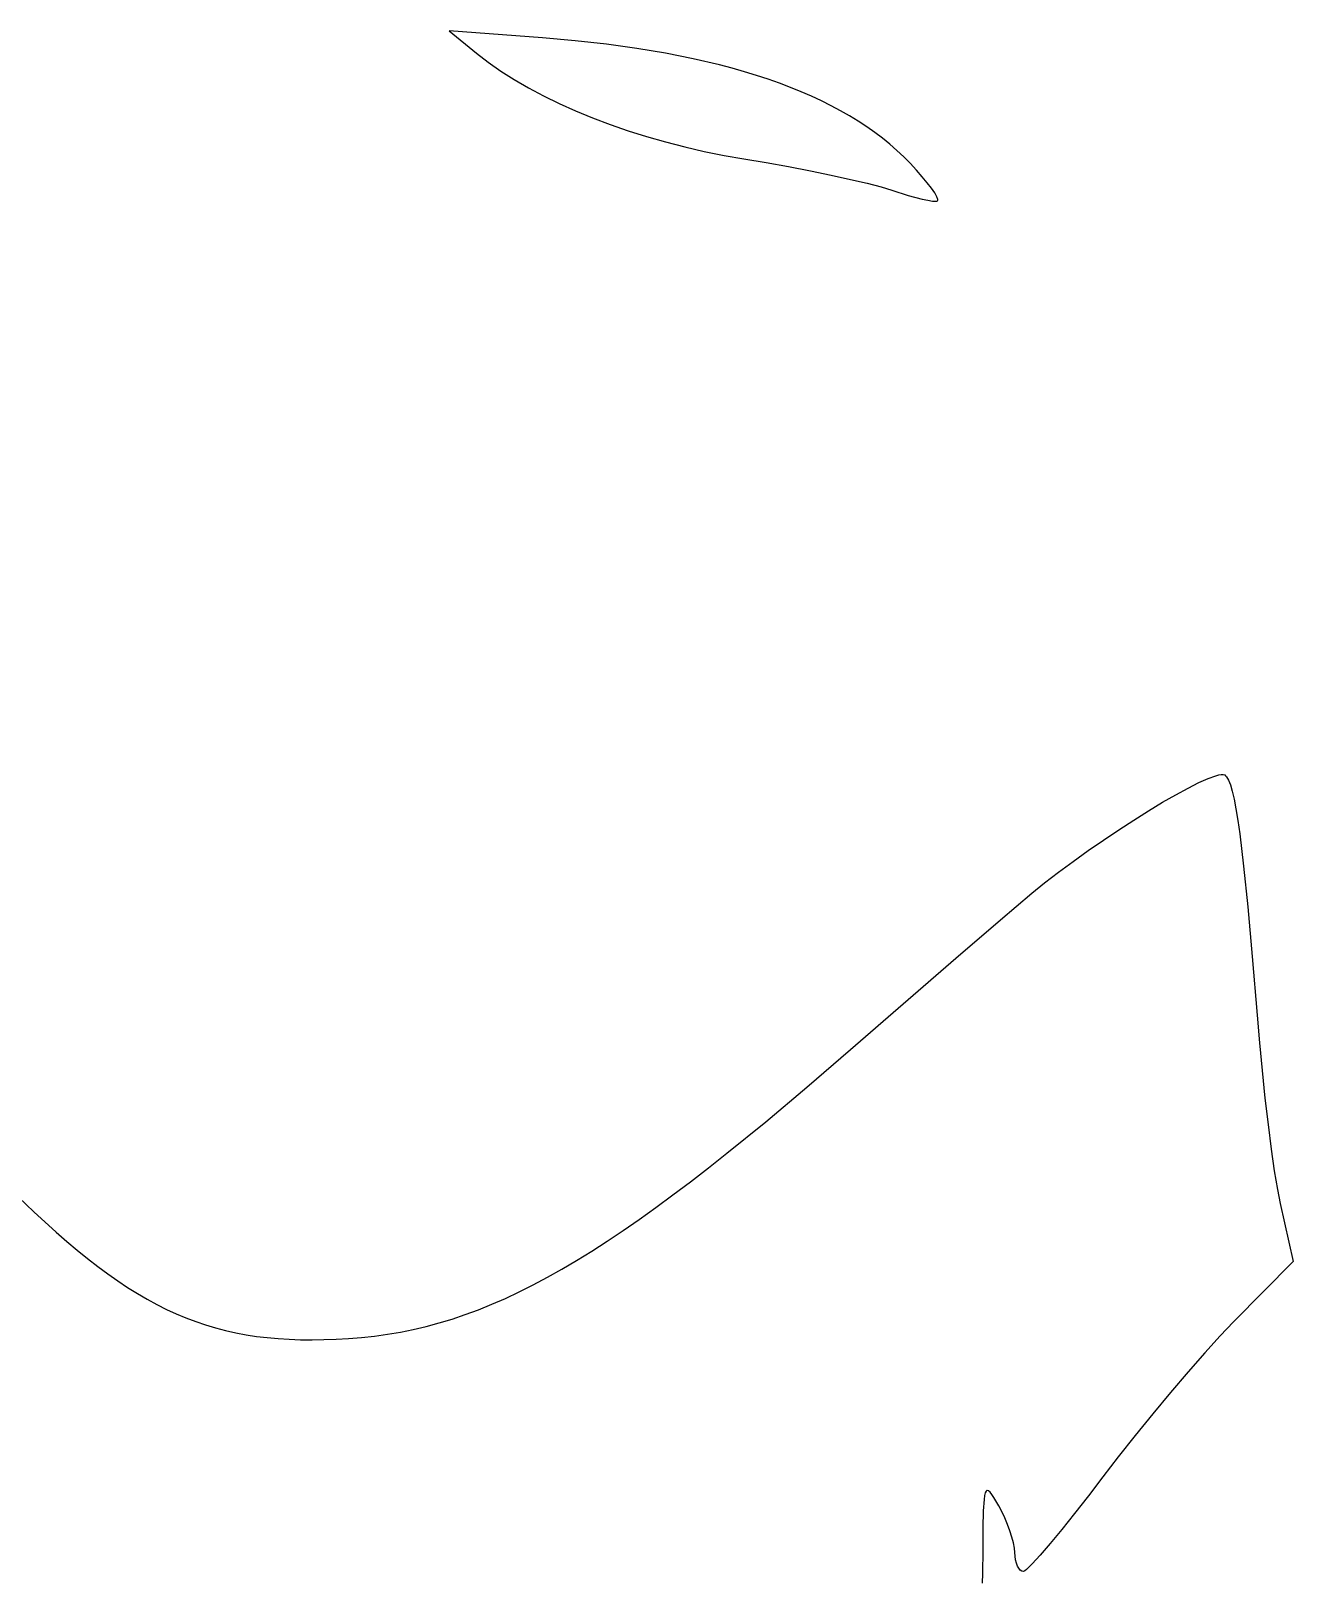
# Model space of a CAD drawing. Extents: x -29462 to 42578, y -23213 to 32194.
# Drawn here: x 24548 to 25328, y 29986 to 30942 of the extents above; entities that cross this region are included whole.
import ezdxf

# ---------------------------------------------------------------- set-up
doc = ezdxf.new("R2010")
doc.units = 0

msp = doc.modelspace()

# ---------------------------------------------------------------- linework, layer by layer
at = {"layer": 'Layer 1'}
for p, q in [((24806.487, 30942.3549), (24823.4826, 30928.5171)), ((24864.2497, 30938.04854), (24806.487, 30942.3549)), ((24884.473963, 30936.303504), (24864.2497, 30938.04854)), ((24903.901459, 30934.142767), (24884.473963, 30936.303504)), ((24823.4826, 30928.5171), (24830.657302, 30922.979458)), ((24922.530808, 30931.566847), (24903.901459, 30934.142767)), ((24940.360631, 30928.576262), (24922.530808, 30931.566847)), ((24957.389551, 30925.17153), (24940.360631, 30928.576262)), ((24830.657302, 30922.979458), (24838.410079, 30917.574482)), ((24838.410079, 30917.574482), (24846.707155, 30912.315485)), ((24973.616188, 30921.353171), (24957.389551, 30925.17153)), ((24981.42822, 30919.289042), (24973.616188, 30921.353171)), ((24989.039164, 30917.121701), (24981.42822, 30919.289042)), ((24996.448848, 30914.851212), (24989.039164, 30917.121701)), ((24846.707155, 30912.315485), (24855.514755, 30907.215781)), ((24855.514755, 30907.215781), (24864.799103, 30902.288683)), ((25003.6571, 30912.47764), (24996.448848, 30914.851212)), ((25010.663747, 30910.001049), (25003.6571, 30912.47764)), ((25017.468617, 30907.421505), (25010.663747, 30910.001049)), ((25024.071538, 30904.739072), (25017.468617, 30907.421505)), ((24864.799103, 30902.288683), (24874.526425, 30897.547502)), ((24874.526425, 30897.547502), (24884.662945, 30893.005554)), ((25030.472337, 30901.953815), (25024.071538, 30904.739072)), ((25036.670842, 30899.065799), (25030.472337, 30901.953815)), ((25042.66688, 30896.075089), (25036.670842, 30899.065799)), ((24884.662945, 30893.005554), (24895.174887, 30888.67615)), ((24895.174887, 30888.67615), (24906.028477, 30884.572604)), ((25048.46028, 30892.981748), (25042.66688, 30896.075089)), ((25054.050869, 30889.785843), (25048.46028, 30892.981748)), ((25059.438474, 30886.487438), (25054.050869, 30889.785843)), ((24906.028477, 30884.572604), (24917.189939, 30880.708229)), ((24917.189939, 30880.708229), (24928.625497, 30877.096338)), ((25064.622924, 30883.086597), (25059.438474, 30886.487438)), ((25069.604045, 30879.583386), (25064.622924, 30883.086597)), ((25074.381666, 30875.977869), (25069.604045, 30879.583386)), ((24928.625497, 30877.096338), (24940.301377, 30873.750244)), ((24940.301377, 30873.750244), (24952.183802, 30870.68326)), ((24952.183802, 30870.68326), (24964.238998, 30867.908699)), ((25078.955615, 30872.270111), (25074.381666, 30875.977869)), ((25083.325718, 30868.460177), (25078.955615, 30872.270111)), ((24964.238998, 30867.908699), (24976.433189, 30865.439875)), ((24976.433189, 30865.439875), (24988.7326, 30863.2901)), ((24988.7326, 30863.2901), (25002.494569, 30860.980216)), ((25002.494569, 30860.980216), (25016.336112, 30858.479962)), ((25087.491804, 30864.548132), (25083.325718, 30868.460177)), ((25091.4537, 30860.53404), (25087.491804, 30864.548132)), ((25095.389939, 30856.280962), (25091.4537, 30860.53404)), ((25016.336112, 30858.479962), (25029.882737, 30855.868972)), ((25029.882737, 30855.868972), (25042.75995, 30853.226882)), ((25042.75995, 30853.226882), (25054.593256, 30850.633326)), ((25054.593256, 30850.633326), (25065.008162, 30848.167937)), ((25098.9481, 30852.226976), (25095.389939, 30856.280962)), ((25102.058394, 30848.466912), (25098.9481, 30852.226976)), ((25065.008162, 30848.167937), (25073.630175, 30845.91035)), ((25073.630175, 30845.91035), (25080.0848, 30843.9402)), ((25080.0848, 30843.9402), (25090.194052, 30840.723031)), ((25090.194052, 30840.723031), (25098.914237, 30838.415371)), ((25104.651034, 30845.095602), (25102.058394, 30848.466912)), ((25106.656232, 30842.207879), (25104.651034, 30845.095602)), ((25108.004201, 30839.898573), (25106.656232, 30842.207879)), ((25108.625153, 30838.262516), (25108.004201, 30839.898573)), ((25098.914237, 30838.415371), (25102.461391, 30837.67026)), ((25102.461391, 30837.67026), (25105.31083, 30837.233711)), ((25105.31083, 30837.233711), (25107.345738, 30837.132784)), ((25107.345738, 30837.132784), (25108.021238, 30837.216635)), ((25108.021238, 30837.216635), (25108.4493, 30837.39454)), ((25108.4493, 30837.39454), (25108.641189, 30837.726591)), ((25108.641189, 30837.726591), (25108.625153, 30838.262516)), ((25263.267347, 30474.343903), (25269.968037, 30477.722474)), ((25269.968037, 30477.722474), (25275.722186, 30480.311505)), ((25275.722186, 30480.311505), (25280.391419, 30482.026128)), ((25280.391419, 30482.026128), (25282.27595, 30482.529015)), ((25282.27595, 30482.529015), (25283.83736, 30482.781475)), ((25283.83736, 30482.781475), (25285.058353, 30482.772899)), ((25285.058353, 30482.772899), (25285.921632, 30482.492679)), ((25285.921632, 30482.492679), (25286.517151, 30482.018014)), ((25286.517151, 30482.018014), (25287.107234, 30481.329784)), ((25287.107234, 30481.329784), (25288.27401, 30479.290512)), ((25288.27401, 30479.290512), (25289.4278, 30476.33063)), ((25247.57985, 30465.557607), (25255.758492, 30470.260658)), ((25255.758492, 30470.260658), (25263.267347, 30474.343903)), ((25289.4278, 30476.33063), (25290.574446, 30472.405909)), ((25290.574446, 30472.405909), (25291.71979, 30467.472116)), ((25291.71979, 30467.472116), (25292.869672, 30461.485022)), ((25229.766703, 30454.631555), (25238.869795, 30460.319617)), ((25238.869795, 30460.319617), (25247.57985, 30465.557607)), ((25292.869672, 30461.485022), (25294.029935, 30454.400396)), ((25210.934915, 30442.244687), (25220.408951, 30448.578289)), ((25220.408951, 30448.578289), (25229.766703, 30454.631555)), ((25294.029935, 30454.400396), (25295.20642, 30446.174005)), ((25201.482971, 30435.715615), (25210.934915, 30442.244687)), ((25295.20642, 30446.174005), (25297.631418, 30426.11901)), ((25183.198862, 30422.410532), (25192.191495, 30429.075941)), ((25192.191495, 30429.075941), (25201.482971, 30435.715615)), ((25174.643449, 30415.804256), (25183.198862, 30422.410532)), ((25297.631418, 30426.11901), (25300.191399, 30400.966189)), ((25166.663632, 30409.341979), (25174.643449, 30415.804256)), ((25147.302371, 30392.971582), (25166.663632, 30409.341979)), ((25300.191399, 30400.966189), (25302.933094, 30370.361694)), ((25119.705595, 30369.302429), (25147.302371, 30392.971582)), ((25054.525632, 30312.764679), (25119.705595, 30369.302429)), ((25302.933094, 30370.361694), (25305.903232, 30333.951679)), ((25305.903232, 30333.951679), (25307.340714, 30316.995842)), ((25307.340714, 30316.995842), (25308.994041, 30299.770871)), ((25027.581361, 30289.498688), (25054.525632, 30312.764679)), ((25308.994041, 30299.770871), (25310.805245, 30282.754239)), ((25002.207601, 30268.170572), (25027.581361, 30289.498688)), ((25310.805245, 30282.754239), (25312.716353, 30266.423417)), ((24978.283872, 30248.710836), (25002.207601, 30268.170572)), ((25312.716353, 30266.423417), (25314.669397, 30251.255877)), ((24966.82812, 30239.659893), (24978.283872, 30248.710836)), ((25314.669397, 30251.255877), (25316.606405, 30237.729093)), ((24955.689695, 30231.049985), (24966.82812, 30239.659893)), ((25316.606405, 30237.729093), (25318.469407, 30226.320536)), ((24944.853537, 30222.872425), (24955.689695, 30231.049985)), ((24535.637632, 30226.063179), (24549.893984, 30212.369147)), ((24934.304587, 30215.118525), (24944.853537, 30222.872425)), ((25318.469407, 30226.320536), (25320.200432, 30217.507679)), ((24549.893984, 30212.369147), (24563.531301, 30199.936363)), ((24924.027785, 30207.779599), (24934.304587, 30215.118525)), ((25320.200432, 30217.507679), (25328.181432, 30181.793579)), ((24563.531301, 30199.936363), (24570.148488, 30194.17945)), ((24904.230382, 30194.311922), (24914.00807, 30200.846961)), ((24914.00807, 30200.846961), (24924.027785, 30207.779599)), ((24570.148488, 30194.17945), (24576.647716, 30188.721663)), ((24894.679661, 30188.165796), (24904.230382, 30194.311922)), ((24576.647716, 30188.721663), (24583.041252, 30183.557606)), ((24583.041252, 30183.557606), (24589.341362, 30178.681884)), ((24876.198882, 30177.005538), (24885.340848, 30182.399897)), ((24885.340848, 30182.399897), (24894.679661, 30188.165796)), ((25328.181432, 30181.793579), (25291.376432, 30144.414379)), ((24589.341362, 30178.681884), (24595.560313, 30174.0891)), ((24595.560313, 30174.0891), (24601.710372, 30169.773861)), ((24858.445251, 30167.29669), (24867.238703, 30171.974031)), ((24867.238703, 30171.974031), (24876.198882, 30177.005538)), ((24601.710372, 30169.773861), (24607.803805, 30165.730769)), ((24607.803805, 30165.730769), (24613.852879, 30161.95443)), ((24613.852879, 30161.95443), (24619.869861, 30158.439448)), ((24841.298288, 30158.969758), (24849.803466, 30162.964828)), ((24849.803466, 30162.964828), (24858.445251, 30167.29669)), ((24619.869861, 30158.439448), (24625.867017, 30155.180428)), ((24625.867017, 30155.180428), (24631.856615, 30152.171974)), ((24631.856615, 30152.171974), (24637.85092, 30149.408692)), ((24816.451795, 30148.918431), (24824.637513, 30151.955246)), ((24824.637513, 30151.955246), (24832.914657, 30155.302793)), ((24832.914657, 30155.302793), (24841.298288, 30158.969758)), ((24637.85092, 30149.408692), (24643.862199, 30146.885184)), ((24643.862199, 30146.885184), (24649.902719, 30144.596056)), ((24649.902719, 30144.596056), (24655.984747, 30142.535912)), ((24655.984747, 30142.535912), (24662.120549, 30140.699358)), ((24792.292603, 30141.585506), (24800.2944, 30143.742248)), ((24800.2944, 30143.742248), (24808.342445, 30146.183661)), ((24808.342445, 30146.183661), (24816.451795, 30148.918431)), ((25291.376432, 30144.414379), (25283.077998, 30135.701701)), ((24662.120549, 30140.699358), (24668.322392, 30139.080996)), ((24668.322392, 30139.080996), (24674.602543, 30137.675433)), ((24674.602543, 30137.675433), (24680.973268, 30136.477272)), ((24680.973268, 30136.477272), (24687.446834, 30135.481118)), ((24687.446834, 30135.481118), (24694.035507, 30134.681576)), ((24694.035507, 30134.681576), (24700.751555, 30134.073249)), ((24700.751555, 30134.073249), (24707.607243, 30133.650743)), ((24707.607243, 30133.650743), (24714.614839, 30133.408662)), ((24714.614839, 30133.408662), (24721.786609, 30133.341611)), ((24721.786609, 30133.341611), (24729.134821, 30133.444193)), ((24729.134821, 30133.444193), (24736.671739, 30133.711015)), ((24736.671739, 30133.711015), (24744.409632, 30134.136679)), ((24744.409632, 30134.136679), (24752.450211, 30134.76782)), ((24752.450211, 30134.76782), (24760.446677, 30135.63151)), ((24760.446677, 30135.63151), (24768.414089, 30136.736437)), ((24768.414089, 30136.736437), (24776.367507, 30138.091288)), ((24776.367507, 30138.091288), (24784.321992, 30139.704748)), ((24784.321992, 30139.704748), (24792.292603, 30141.585506)), ((25283.077998, 30135.701701), (25273.601562, 30125.267684)), ((25273.601562, 30125.267684), (25263.278982, 30113.506398)), ((25263.278982, 30113.506398), (25252.44212, 30100.811917)), ((25252.44212, 30100.811917), (25241.422833, 30087.578312)), ((25241.422833, 30087.578312), (25230.552984, 30074.199656)), ((25230.552984, 30074.199656), (25220.16443, 30061.070021)), ((25220.16443, 30061.070021), (25210.589032, 30048.583479)), ((25210.589032, 30048.583479), (25201.662563, 30036.861824)), ((25137.520057, 30037.097231), (25137.17244, 30034.676478)), ((25137.96027, 30038.804054), (25137.520057, 30037.097231)), ((25138.505289, 30039.830503), (25137.96027, 30038.804054)), ((25138.820917, 30040.099073), (25138.505289, 30039.830503)), ((25139.167326, 30040.210133), (25138.820917, 30040.099073)), ((25139.958591, 30039.976498), (25139.167326, 30040.210133)), ((25140.891297, 30039.163154), (25139.958591, 30039.976498)), ((25141.977654, 30037.803655), (25140.891297, 30039.163154)), ((25143.229873, 30035.931556), (25141.977654, 30037.803655)), ((25201.662563, 30036.861824), (25193.132021, 30025.923401)), ((25136.706148, 30027.558967), (25136.463705, 30017.18308)), ((25137.17244, 30034.676478), (25136.706148, 30027.558967)), ((25146.280742, 30030.783779), (25143.229873, 30035.931556)), ((25148.23542, 30027.128289), (25146.280742, 30030.783779)), ((25150.066024, 30023.248914), (25148.23542, 30027.128289)), ((25151.732732, 30019.264072), (25150.066024, 30023.248914)), ((25153.195722, 30015.29218), (25151.732732, 30019.264072)), ((25193.132021, 30025.923401), (25185.199025, 30016.007336)), ((25136.463705, 30017.18308), (25136.347422, 30003.280379)), ((25154.415171, 30011.451657), (25153.195722, 30015.29218)), ((25155.351259, 30007.860921), (25154.415171, 30011.451657)), ((25185.199025, 30016.007336), (25178.065195, 30007.352754)), ((25136.347422, 30003.280379), (25136.173721, 29988.978003)), ((25155.964164, 30004.638389), (25155.351259, 30007.860921)), ((25156.214062, 30001.902479), (25155.964164, 30004.638389)), ((25156.366663, 29999.515087), (25156.214062, 30001.902479)), ((25156.710368, 29997.291391), (25156.366663, 29999.515087)), ((25171.93215, 30000.198782), (25167.001512, 29994.784545)), ((25178.065195, 30007.352754), (25171.93215, 30000.198782)), ((25136.173721, 29988.978003), (25135.969333, 29983.006675)), ((25157.223179, 29995.280408), (25156.710368, 29997.291391)), ((25157.8831, 29993.531155), (25157.223179, 29995.280408)), ((25158.668132, 29992.092649), (25157.8831, 29993.531155)), ((25159.55628, 29991.013906), (25158.668132, 29992.092649)), ((25160.525545, 29990.343944), (25159.55628, 29991.013906)), ((25161.553932, 29990.131779), (25160.525545, 29990.343944)), ((25162.301109, 29990.44828), (25161.553932, 29990.131779)), ((25163.474899, 29991.349168), (25162.301109, 29990.44828)), ((25167.001512, 29994.784545), (25163.474899, 29991.349168))]:
    msp.add_line(p, q, dxfattribs=at)

doc.saveas('drawing.dxf')
